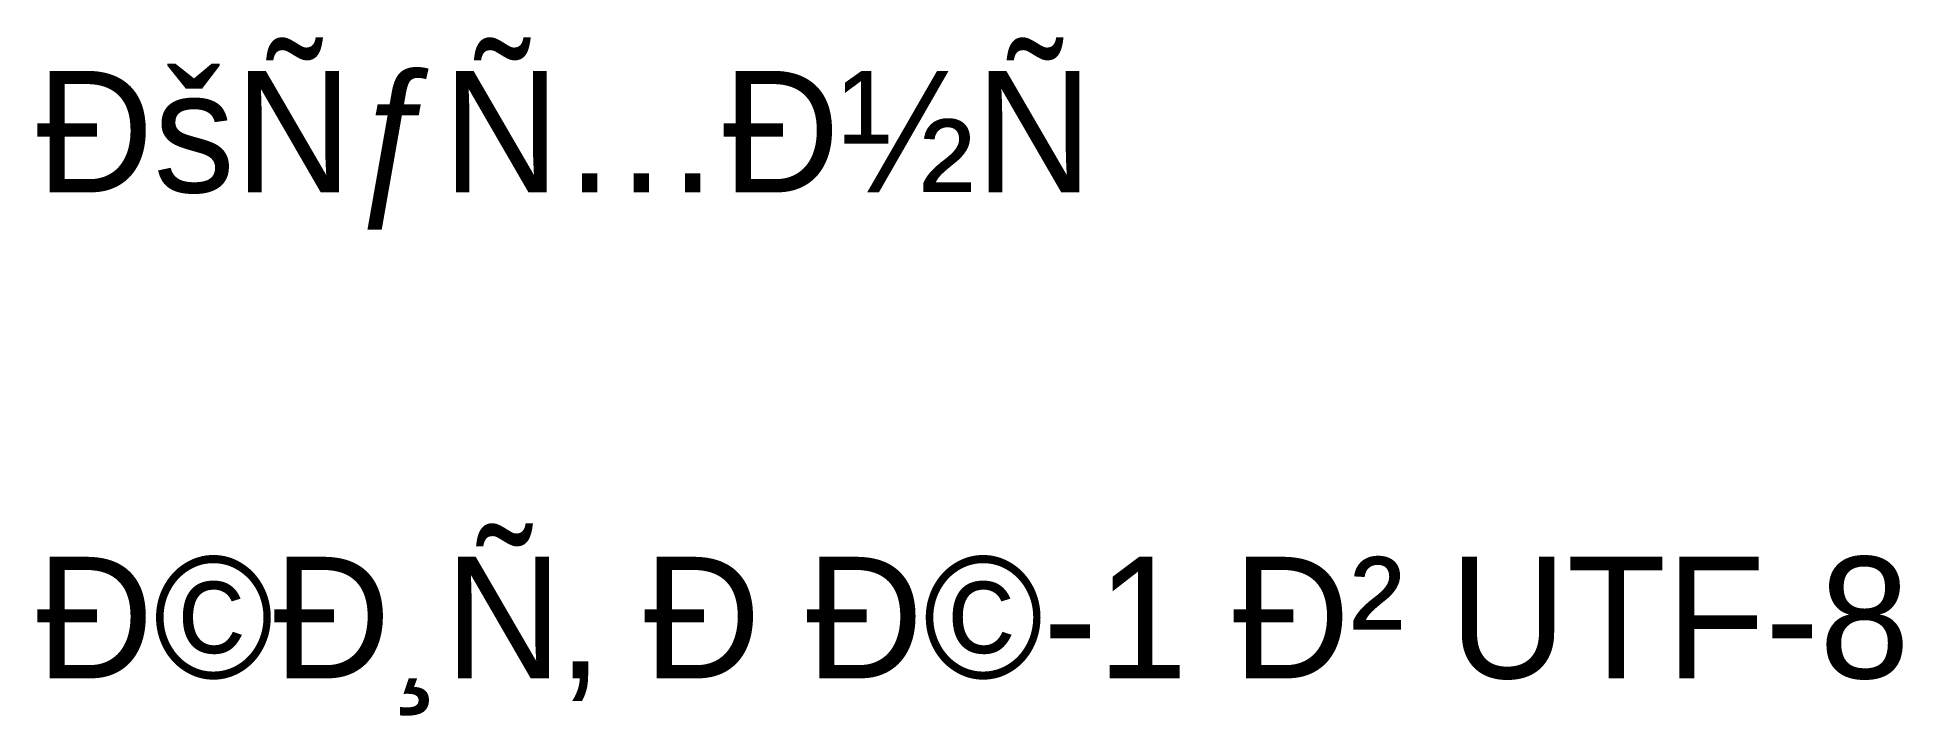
# Model space of a CAD drawing. Extents: x 0 to 38.4, y -0.8 to 13.2.
import ezdxf

# ---------------------------------------------------------------- set-up
doc = ezdxf.new("R2010")
doc.units = 0

msp = doc.modelspace()

# ---------------------------------------------------------------- texts
for s, p in [('ÐšÑƒÑ…Ð½Ñ', (0, 10)), ('Ð©Ð¸Ñ‚ Ð\xa0Ð©-1 Ð² UTF-8', (0, 0))]:
    msp.add_text(s, height=2.5).set_placement(p)

doc.saveas('drawing.dxf')
